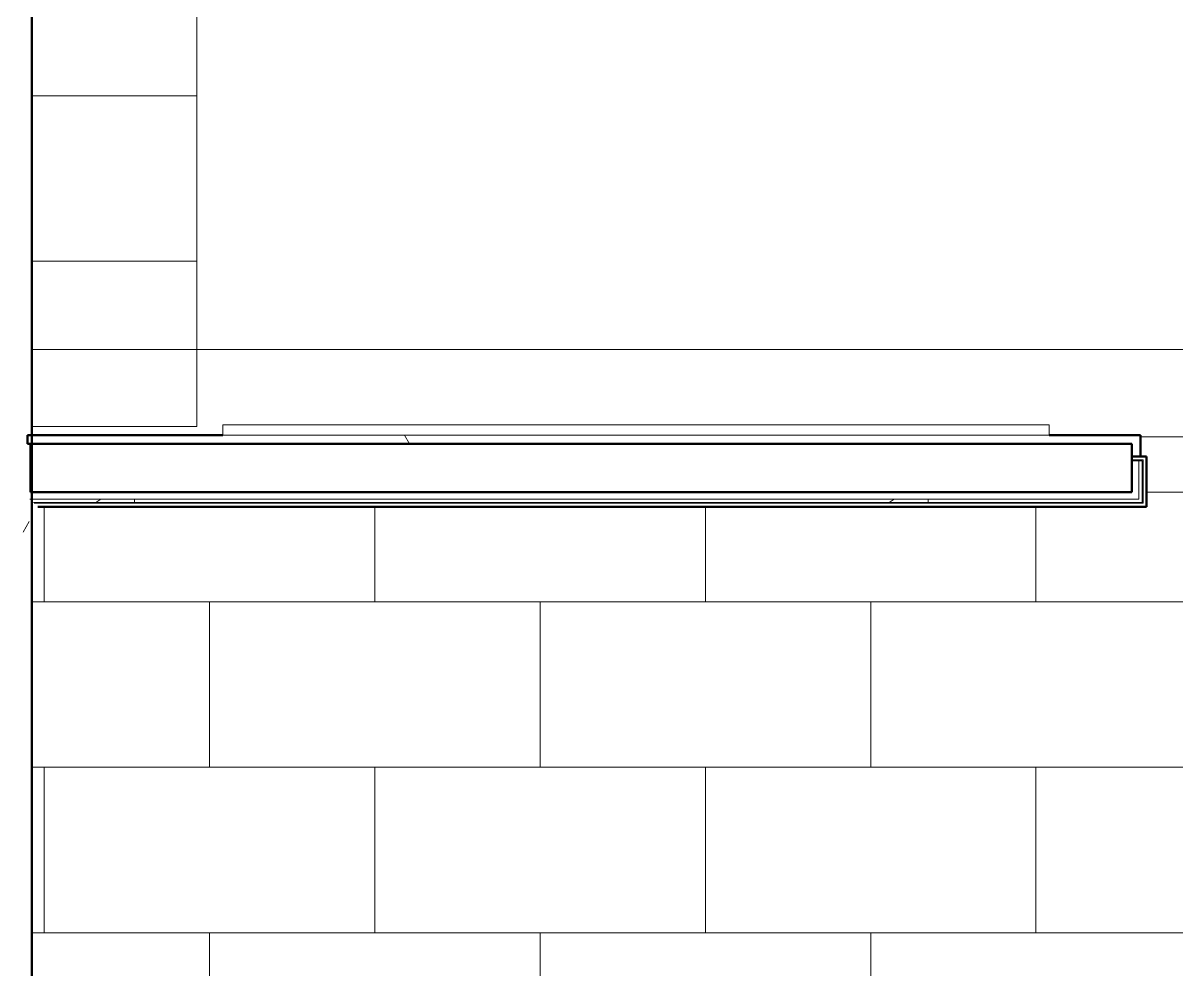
# Model space of a CAD drawing. Header units: inches. Extents: x 23906 to 26716, y -23130 to -20467.
# Drawn here: x 25307.1 to 25390.9, y -22730.1 to -22661.4 of the extents above; entities that cross this region are included whole.
import ezdxf

# ---------------------------------------------------------------- set-up
doc = ezdxf.new("R2010")
doc.units = ezdxf.units.IN
doc.header["$MEASUREMENT"] = 0
for name, color, linetype, lineweight in [('A-FLOR', 192, 'Continuous', 13), ('A-FLOR-PATT', 8, 'Continuous', 13), ('A-GENM', 13, 'Continuous', 9), ('A-WALL', 113, 'Continuous', 13), ('A-WALL-PATT', 111, 'Continuous', 50), ('I-FURN', 30, 'Continuous', 9), ('I-WALL', 2, 'Continuous', 13), ('Q-SPCQ', 91, 'Continuous', 9)]:
    doc.layers.add(name, color=color, linetype=linetype, lineweight=lineweight)
pattern_1 = [(296.565, (14.4, 8.64), (0.000499, 57.600217), [6.44, -122.358]), (33.69, (17.28, 2.88), (0.000345, 57.60007), [10.384, -197.296]), (33.69, (74.88, 2.88), (0.000345, 57.60007), [10.384, -197.296]), (33.69, (132.48, 2.88), (0.000345, 57.60007), [10.384, -197.296]), (116.565, (25.92, 8.64), (-0.000396, 57.59977), [6.44, -122.358]), (213.69, (23.04, 14.4), (0.000345, 57.60007), [10.384, -197.296]), (213.69, (80.64, 14.4), (0.000345, 57.60007), [10.384, -197.296]), (213.69, (138.24, 14.4), (0.000345, 57.60007), [10.384, -197.296]), (26.565, (37.44, 8.64), (0.0005, 57.60022), [12.88, -115.918]), (26.565, (95.04, 8.64), (0.0005, 57.60022), [12.88, -115.918]), (270, (48.96, 14.4), (57.6, 4e-15), [5.76, -51.84]), (225, (48.96, 8.64), (-4e-15, 57.599504), [8.146, -73.313]), (135, (43.2, 2.88), (4e-15, 57.599504), [8.146, -73.313]), (288.435, (25.92, 25.92), (0.000265, 57.599939), [9.107, -173.04]), (18.435, (28.8, 17.28), (0.000265, 57.59994), [9.107, -173.04]), (18.435, (86.4, 17.28), (0.000265, 57.59994), [9.107, -173.04]), (18.435, (144, 17.28), (0.000265, 57.59994), [9.107, -173.04]), (135, (37.44, 20.16), (4e-15, 57.599504), [8.146, -73.313]), (180, (31.68, 25.92), (-7e-15, -57.6), [5.76, -51.84]), (251.565, (11.52, 40.32), (-0.000265, 57.599939), [9.107, -173.04]), (315, (8.64, 31.68), (-4e-15, 57.599504), [8.146, -73.313]), (71.565, (14.4, 25.92), (-0.000265, 57.599939), [9.107, -173.04]), (135, (17.28, 34.56), (4e-15, 57.599504), [8.146, -73.313]), (225, (34.56, 40.32), (-4e-15, 57.599504), [8.146, -73.313]), (123.69, (28.8, 34.56), (0.000345, 57.600068), [10.384, -197.296]), (123.69, (86.4, 34.56), (0.000345, 57.600068), [10.384, -197.296]), (26.565, (23.04, 43.2), (0.0005, 57.60022), [6.44, -122.358]), (26.565, (80.64, 43.2), (0.0005, 57.60022), [6.44, -122.358]), (315, (28.8, 46.08), (-4e-15, 57.599504), [8.146, -73.313]), (213.69, (54.72, 54.72), (0.000345, 57.60007), [10.384, -197.296]), (213.69, (112.32, 54.72), (0.000345, 57.60007), [10.384, -197.296]), (213.69, (169.92, 54.72), (0.000345, 57.60007), [10.384, -197.296]), (296.565, (46.08, 48.96), (0.000499, 57.600217), [6.44, -122.358]), (45, (48.96, 43.2), (4e-15, 57.599504), [8.146, -73.313]), (90, (54.72, 48.96), (-57.6, 4e-15), [5.76, -51.84]), (213.69, (28.8, 57.6), (0.000345, 57.60007), [10.384, -197.296]), (213.69, (86.4, 57.6), (0.000345, 57.60007), [10.384, -197.296]), (213.69, (144, 57.6), (0.000345, 57.60007), [10.384, -197.296]), (315, (20.16, 51.84), (-4e-15, 57.599504), [4.073, -77.386]), (26.565, (23.04, 48.96), (0.0005, 57.60022), [6.44, -122.358]), (26.565, (80.64, 48.96), (0.0005, 57.60022), [6.44, -122.358]), (90, (28.8, 51.84), (-57.6, 4e-15), [5.76, -51.84]), (333.435, (5.76, 54.72), (-0.0005, 57.60022), [6.44, -122.358]), (333.435, (63.36, 54.72), (-0.0005, 57.60022), [6.44, -122.358]), (243.435, (11.52, 51.84), (0.000396, 57.59977), [6.44, -122.358]), (161.565, (8.64, 46.08), (-0.000265, 57.59994), [9.107, -173.04]), (161.565, (66.24, 46.08), (-0.000265, 57.59994), [9.107, -173.04]), (161.565, (123.84, 46.08), (-0.000265, 57.59994), [9.107, -173.04]), (45, (0, 48.96), (4e-15, 57.599504), [8.146, -73.313]), (26.565, (2.88, 0), (0.0005, 57.60022), [6.44, -122.358]), (26.565, (60.48, 0), (0.0005, 57.60022), [6.44, -122.358]), (116.565, (8.64, 2.88), (-0.000396, 57.59977), [6.44, -122.358]), (206.565, (5.76, 8.64), (0.0005, 57.60022), [6.44, -122.358]), (206.565, (63.36, 8.64), (0.0005, 57.60022), [6.44, -122.358]), (296.565, (0, 5.76), (0.000499, 57.600217), [6.44, -122.358]), (14.036, (43.2, 25.92), (0.000245, 57.59979), [11.875, -225.616]), (14.036, (100.8, 25.92), (0.000245, 57.59979), [11.875, -225.616]), (14.036, (158.4, 25.92), (0.000245, 57.59979), [11.875, -225.616]), (14.036, (216, 25.92), (0.000245, 57.59979), [11.875, -225.616]), (135, (54.72, 28.8), (4e-15, 57.599504), [8.146, -73.313]), (198.435, (48.96, 34.56), (0.000265, 57.59994), [9.107, -173.04]), (198.435, (106.56, 34.56), (0.000265, 57.59994), [9.107, -173.04]), (198.435, (164.16, 34.56), (0.000265, 57.59994), [9.107, -173.04]), (296.565, (40.32, 31.68), (0.000499, 57.600217), [6.44, -122.358]), (333.435, (2.88, 17.28), (-0.0005, 57.60022), [6.44, -122.358]), (333.435, (60.48, 17.28), (-0.0005, 57.60022), [6.44, -122.358]), (45, (8.64, 14.4), (4e-15, 57.599504), [4.073, -77.386]), (116.565, (11.52, 17.28), (-0.000396, 57.59977), [6.44, -122.358]), (225, (8.64, 23.04), (-4e-15, 57.599504), [8.146, -73.313])]
pattern_2 = [(0, (0, 0), (30.72, 7.68), [1.267, -21.773, 1.267, -21.773, -122.88]), (0, (0, 0), (30.72, 7.68), [-46.08, 1.267, -44.813, 1.267, -21.773, -53.76]), (0, (0, 0), (30.72, 7.68), [-115.2, 1.267, -14.093, 1.267, -37.133]), (120, (11.52, 3.84), (-22.0110751, 22.7643004), [1.267, -21.773, 1.267, -21.773, -122.88]), (120, (11.52, 3.84), (-22.0110751, 22.7643004), [-46.08, 1.267, -44.813, 1.267, -21.773, -53.76]), (120, (11.52, 3.84), (-22.0110751, 22.7643004), [-115.2, 1.267, -14.093, 1.267, -37.133]), (240, (15.36, 19.2), (-8.7089249, -30.4443004), [1.267, -21.773, 1.267, -21.773, -122.88]), (240, (15.36, 19.2), (-8.7089249, -30.4443004), [-46.08, 1.267, -44.813, 1.267, -21.773, -53.76]), (240, (15.36, 19.2), (-8.7089249, -30.4443004), [-115.2, 1.267, -14.093, 1.267, -37.133])]

# ---------------------------------------------------------------- blocks, each defined once
blk = doc.blocks.new('Locker-Double Stacked - 12_ x 12_-11070-Enlarged First Floor Plan _East_')
at = {"layer": 'I-FURN', "color": 7}
for p, q in [((6, 6), (-6, 6)), ((-6, 6), (-6, -6)), ((6, -6), (6, 6)), ((-6, -6), (6, -6))]:
    blk.add_line(p, q, dxfattribs=at)
blk = doc.blocks.new('Bradley-Washroom_Accessories-Mirrors-780_Custom - Bradley-Washroom_Accessories-Mirrors-780_Custom-177612-Enlarged First Floor Plan _East_')
at = {"layer": 'Q-SPCQ', "color": 7}
for p, q in [((25321.64, -22690.553), (25381.64, -22690.553)), ((25321.64, -22690.553), (25321.64, -22691.303)), ((25381.64, -22691.303), (25381.64, -22690.553)), ((25381.64, -22691.303), (25321.64, -22691.303))]:
    blk.add_line(p, q, dxfattribs=at)
blk = doc.blocks.new('Shower Tile Threshold - Shower Tile Threshold-209406-Enlarged First Floor Plan _East_')
at = {"layer": 'A-GENM', "color": 7}
blk.add_line((-35.375, -6), (11.375, -6), dxfattribs=at)
blk = doc.blocks.new('Locker Rooms and Restrooms_rvt-1-Enlarged First Floor Plan _East_')
at = {"layer": 'A-FLOR-PATT', "lineweight": 9}
h = blk.add_hatch(dxfattribs=at)
h.set_pattern_fill('FP_22', color=27, style=0, pattern_type=2)
h.set_pattern_definition([(180, (25404.64, -22727.43), (48, -23.999), [48, 0, 0, 0]), (270, (25380.64, -22715.43), (48, 3e-15), [11.999, -11.999]), (270, (25392.64, -22727.43), (48, 3e-15), [11.999, -11.999]), (270, (25368.64, -22727.43), (48, 3e-15), [11.999, -11.999]), (180, (25404.64, -22739.428), (48, -23.999), [48, 0, 0, 0]), (270, (25356.64, -22715.43), (48, 3e-15), [11.999, -11.999])])
h.paths.add_polyline_path([(25316.953, -22738.803), (25501.078, -22738.803), (25501.078, -22696.49), (25434.578, -22696.49), (25434.578, -22695.428), (25388.703, -22695.428), (25388.703, -22696.49), (25308.203, -22696.49), (25308.203, -22696.24), (25307.953, -22696.24), (25307.953, -22696.178), (25307.89, -22696.178), (25307.89, -22695.928), (25307.765, -22695.928), (25307.765, -22738.803)], flags=0)
h.paths.add_polyline_path([(25388.453, -22696.24), (25388.39, -22696.18), (25388.39, -22696.24)], flags=0)
h.paths.add_polyline_path([(25434.89, -22696.24), (25434.89, -22696.178), (25434.828, -22696.24)], flags=0)
h.paths.add_polyline_path([(25501.328, -22696.24), (25501.39, -22696.24), (25501.359, -22696.209)], flags=0)
at = {"layer": 'A-WALL-PATT', "lineweight": 9}
h = blk.add_hatch(dxfattribs=at)
h.set_pattern_fill('FP_8', style=0, pattern_type=2)
h.set_pattern_definition(pattern_2)
h.paths.add_polyline_path([(25352.867, -22691.928), (25387.64, -22691.928), (25387.64, -22691.303), (25307.453, -22691.303), (25307.453, -22691.928), (25321.64, -22691.928)], flags=0)
h = blk.add_hatch(dxfattribs=at)
h.set_pattern_fill('FP_20', style=0, pattern_type=2)
h.set_pattern_definition(pattern_1)
h.paths.add_polyline_path([(25352.867, -22696.178), (25388.14, -22696.178), (25388.14, -22695.928), (25307.89, -22695.928), (25307.89, -22696.178), (25308.203, -22696.178)], flags=0)
h = blk.add_hatch(dxfattribs=at)
h.set_pattern_fill('FP_20', style=0, pattern_type=2)
h.set_pattern_definition(pattern_1)
h.paths.add_polyline_path([(25307.953, -22696.24), (25388.39, -22696.24), (25388.39, -22696.178), (25307.953, -22696.178)], flags=0)
at = {"layer": 'A-FLOR', "color": 10}
blk.add_line((25434.578, -22695.428), (25388.703, -22695.428), dxfattribs=at)
at = {"layer": 'A-WALL', "color": 10}
for p, q in [((25388.39, -22693.084), (25387.64, -22693.084)), ((25388.39, -22693.147), (25387.64, -22693.147)), ((25388.14, -22693.147), (25388.14, -22695.928)), ((25388.453, -22693.084), (25388.39, -22693.084)), ((25388.39, -22693.147), (25388.39, -22696.178)), ((25388.453, -22693.084), (25388.453, -22696.24)), ((25307.64, -22695.928), (25307.89, -22695.928)), ((25307.89, -22695.928), (25308.203, -22695.928)), ((25387.64, -22695.928), (25308.203, -22695.928)), ((25388.14, -22695.928), (25387.64, -22695.928)), ((25307.89, -22696.178), (25307.953, -22696.178)), ((25307.953, -22696.178), (25308.203, -22696.178)), ((25307.953, -22696.24), (25308.203, -22696.24)), ((25387.64, -22696.178), (25308.203, -22696.178)), ((25387.64, -22696.24), (25308.203, -22696.24)), ((25388.14, -22696.178), (25387.64, -22696.178)), ((25388.39, -22696.24), (25387.64, -22696.24)), ((25388.39, -22696.178), (25388.14, -22696.178)), ((25388.453, -22696.24), (25388.39, -22696.24))]:
    blk.add_line(p, q, dxfattribs=at)
at = {"layer": 'I-WALL', "color": 250, "lineweight": 50}
for p, q in [((25321.64, -22691.303), (25307.453, -22691.303)), ((25307.453, -22691.303), (25307.453, -22691.928)), ((25307.453, -22691.928), (25387.64, -22691.928)), ((25387.64, -22691.928), (25307.671, -22691.928)), ((25307.671, -22691.928), (25307.671, -22695.428)), ((25387.64, -22691.303), (25381.64, -22691.303)), ((25388.265, -22691.303), (25387.64, -22691.303)), ((25387.64, -22695.428), (25387.64, -22691.928)), ((25387.64, -22691.928), (25387.64, -22692.834)), ((25388.265, -22692.834), (25388.265, -22691.303)), ((25388.453, -22692.834), (25387.64, -22692.834)), ((25387.64, -22692.834), (25387.64, -22693.084)), ((25387.64, -22692.834), (25388.265, -22692.834)), ((25387.64, -22693.084), (25387.64, -22693.147)), ((25387.64, -22693.147), (25387.64, -22695.428)), ((25388.703, -22692.834), (25388.453, -22692.834)), ((25388.703, -22696.49), (25388.703, -22692.834)), ((25307.671, -22695.428), (25387.64, -22695.428)), ((25387.64, -22695.428), (25308.203, -22695.428)), ((25308.203, -22696.49), (25387.64, -22696.49)), ((25387.64, -22696.49), (25388.453, -22696.49)), ((25388.453, -22696.49), (25388.703, -22696.49))]:
    blk.add_line(p, q, dxfattribs=at)
at = {"color": 10, "lineweight": 13}
for name, p, rotation in [('Locker-Double Stacked - 12_ x 12_-11070-Enlarged First Floor Plan _East_', (25313.765, -22660.678), 270), ('Locker-Double Stacked - 12_ x 12_-11070-Enlarged First Floor Plan _East_', (25313.765, -22672.678), 270), ('Locker-Double Stacked - 12_ x 12_-11070-Enlarged First Floor Plan _East_', (25313.765, -22684.678), 270), ('Shower Tile Threshold - Shower Tile Threshold-209406-Enlarged First Floor Plan _East_', (25399.64, -22697.428), 180)]:
    blk.add_blockref(name, p, dxfattribs=dict(at, rotation=rotation))
blk.add_blockref('Bradley-Washroom_Accessories-Mirrors-780_Custom - Bradley-Washroom_Accessories-Mirrors-780_Custom-177612-Enlarged First Floor Plan _East_', (0, 0), dxfattribs=at)
blk = doc.blocks.new('Struct_Xcel_Sports Complex_rvt-1-Enlarged First Floor Plan _East_')
at = {"layer": 'A-FLOR', "color": 10}
blk.add_line((25307.765, -22685.075), (25498.52, -22685.075), dxfattribs=at)

msp = doc.modelspace()

# ---------------------------------------------------------------- hatches: boundary and pattern name
at = {"layer": 'A-WALL-PATT', "lineweight": 9}
h = msp.add_hatch(dxfattribs=at)
h.set_pattern_fill('FP_8', color=256, style=0, pattern_type=2)
h.set_pattern_definition(pattern_2)
h.paths.add_polyline_path([(25307.765, -22787.303), (25307.765, -22369.553), (25307.14, -22369.553), (25307.14, -22787.303)], flags=0)

# ---------------------------------------------------------------- linework, layer by layer
at = {"layer": 'I-WALL', "lineweight": 50}
msp.add_line((25307.765, -22786.553), (25307.765, -22370.303), dxfattribs=at)

# ---------------------------------------------------------------- block references
at = {"lineweight": 5}
for name in ['Struct_Xcel_Sports Complex_rvt-1-Enlarged First Floor Plan _East_', 'Locker Rooms and Restrooms_rvt-1-Enlarged First Floor Plan _East_']:
    msp.add_blockref(name, (0, 0), dxfattribs=at)

doc.saveas('drawing.dxf')
